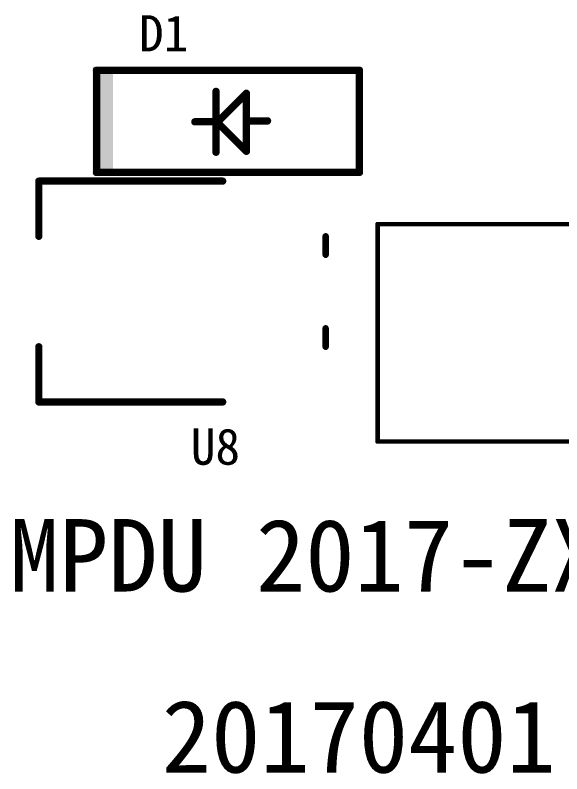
# Model space of a CAD drawing. Extents: x 761 to 1259, y 401 to 597.
# Drawn here: x 859.86 to 874.96, y 456.53 to 477.47 of the extents above; entities that cross this region are included whole.
import ezdxf

# ---------------------------------------------------------------- set-up
doc = ezdxf.new("R2010")
doc.units = 0
doc.header["$MEASUREMENT"] = 0
doc.layers.get('0').update_dxf_attribs({"linetype": 'CONTINUOUS'})
doc.layers.add('BOTTOMOVERLAY', color=7, linetype='CONTINUOUS')
doc.styles.get("Standard").update_dxf_attribs({"font": ''})
doc.styles.get('Standard').set_extended_font_data('SimSun')

# ---------------------------------------------------------------- blocks, each defined once
blk = doc.blocks.new('SOT_223_B_41')
at = {"layer": 'BOTTOMOVERLAY'}
for points, const_width in [([(-0.521, 3.048), (4.559, 3.048)], 0.2), ([(4.559, 1.524), (4.559, 3.048)], 0.2), ([(-3.365, 1.016), (-3.365, 1.524)], 0.178), ([(-3.365, -1.524), (-3.365, -1.016)], 0.178), ([(4.559, -3.048), (4.559, -1.524)], 0.2), ([(-0.521, -3.048), (4.559, -3.048)], 0.2)]:
    blk.add_lwpolyline(points, dxfattribs=dict(at, const_width=const_width))
for points, const_width in [([(-0.571, 3.048, 1), (-0.471, 3.048, 1)], 0.1), ([(4.509, 3.048, 1), (4.609, 3.048, 1)], 0.1), ([(4.509, 3.048, 1), (4.609, 3.048, 1)], 0.1), ([(-3.41, 1.524, 1), (-3.321, 1.524, 1)], 0.0889), ([(4.509, 1.524, 1), (4.609, 1.524, 1)], 0.1), ([(-3.41, 1.016, 1), (-3.321, 1.016, 1)], 0.0889), ([(-3.41, -1.016, 1), (-3.321, -1.016, 1)], 0.0889), ([(-3.41, -1.524, 1), (-3.321, -1.524, 1)], 0.0889), ([(4.509, -1.524, 1), (4.609, -1.524, 1)], 0.1), ([(-0.571, -3.048, 1), (-0.471, -3.048, 1)], 0.1), ([(4.509, -3.048, 1), (4.609, -3.048, 1)], 0.1), ([(4.509, -3.048, 1), (4.609, -3.048, 1)], 0.1)]:
    blk.add_lwpolyline(points, format="xyb", close=True, dxfattribs=dict(at, const_width=const_width))
blk = doc.blocks.new('DCDC_5V_1W_B_42')
at = {"layer": 'BOTTOMOVERLAY', "const_width": 0.127}
for points in [[(-5.93, -4.75), (-5.93, 1.25)], [(-5.93, 1.25), (5.75, 1.25)], [(5.75, -4.75), (5.75, 1.25)], [(-5.93, -4.75), (5.75, -4.75)]]:
    blk.add_lwpolyline(points, dxfattribs=at)
at = {"layer": 'BOTTOMOVERLAY', "const_width": 0.0635}
for points in [[(-5.962, 1.25, 1), (-5.898, 1.25, 1)], [(-5.962, 1.25, 1), (-5.898, 1.25, 1)], [(5.718, 1.25, 1), (5.782, 1.25, 1)], [(5.718, 1.25, 1), (5.782, 1.25, 1)], [(-5.962, -4.75, 1), (-5.898, -4.75, 1)], [(-5.962, -4.75, 1), (-5.898, -4.75, 1)], [(5.718, -4.75, 1), (5.782, -4.75, 1)], [(5.718, -4.75, 1), (5.782, -4.75, 1)]]:
    blk.add_lwpolyline(points, format="xyb", close=True, dxfattribs=at)
blk = doc.blocks.new('4007_4148_SMT_B_154')
at = {"layer": 'BOTTOMOVERLAY', "const_width": 0.203}
for points in [[(-3.468, 1.397), (3.796, 1.397)], [(-3.468, -1.422), (-3.468, 1.397)], [(3.796, -1.422), (3.796, 1.397)], [(-0.344, -0.838), (-0.344, 0.762)], [(-0.344, 0.762), (0.469, -0.051)], [(0.494, -0.864), (0.494, 0.813)], [(-0.928, 0), (-0.344, 0)], [(-0.344, -0.838), (0.494, 0)], [(0.469, -0.051), (0.494, -0.051)], [(0.494, -0.025), (1.078, -0.025)], [(-3.468, -1.422), (3.796, -1.422)]]:
    blk.add_lwpolyline(points, dxfattribs=at)
at = {"layer": 'BOTTOMOVERLAY', "const_width": 0.102}
for points in [[(-3.519, 1.397, 1), (-3.418, 1.397, 1)], [(-3.519, 1.397, 1), (-3.418, 1.397, 1)], [(3.745, 1.397, 1), (3.847, 1.397, 1)], [(3.745, 1.397, 1), (3.847, 1.397, 1)], [(-0.395, 0.762, 1), (-0.293, 0.762, 1)], [(-0.395, 0.762, 1), (-0.293, 0.762, 1)], [(0.443, 0.813, 1), (0.545, 0.813, 1)], [(-0.979, 0, 1), (-0.878, 0, 1)], [(-0.395, 0, 1), (-0.293, 0, 1)], [(0.418, -0.051, 1), (0.519, -0.051, 1)], [(0.418, -0.051, 1), (0.519, -0.051, 1)], [(0.443, 0, 1), (0.545, 0, 1)], [(0.443, -0.025, 1), (0.545, -0.025, 1)], [(0.443, -0.051, 1), (0.545, -0.051, 1)], [(1.027, -0.025, 1), (1.129, -0.025, 1)], [(-0.395, -0.838, 1), (-0.293, -0.838, 1)], [(-0.395, -0.838, 1), (-0.293, -0.838, 1)], [(0.443, -0.864, 1), (0.545, -0.864, 1)], [(-3.519, -1.422, 1), (-3.418, -1.422, 1)], [(-3.519, -1.422, 1), (-3.418, -1.422, 1)], [(3.745, -1.422, 1), (3.847, -1.422, 1)], [(3.745, -1.422, 1), (3.847, -1.422, 1)]]:
    blk.add_lwpolyline(points, format="xyb", close=True, dxfattribs=at)
at = {"layer": 'BOTTOMOVERLAY'}
blk.add_solid([(3.339, -1.498), (3.9, -1.498), (3.339, 1.499), (3.9, 1.499)], dxfattribs=at)

msp = doc.modelspace()

# ---------------------------------------------------------------- block references
at = {"xscale": -1}
for name, p in [('4007_4148_SMT_B_154', (865.9, 474.55)), ('SOT_223_B_41', (865.069, 469.84)), ('DCDC_5V_1W_B_42', (875.619, 470.45))]:
    msp.add_blockref(name, p, dxfattribs=at)

# ---------------------------------------------------------------- texts
at = {"layer": 'BOTTOMOVERLAY'}
for s, height, p in [('D1', 1, (863.278, 476.468)), ('U8', 1, (864.709, 465.06)), ('MPDU 2017-ZX-6C13+2C19', 2, (859.709, 461.56)), ('20170401', 2, (863.909, 456.56))]:
    msp.add_text(s, height=height, dxfattribs=at).set_placement(p)

doc.saveas('drawing.dxf')
